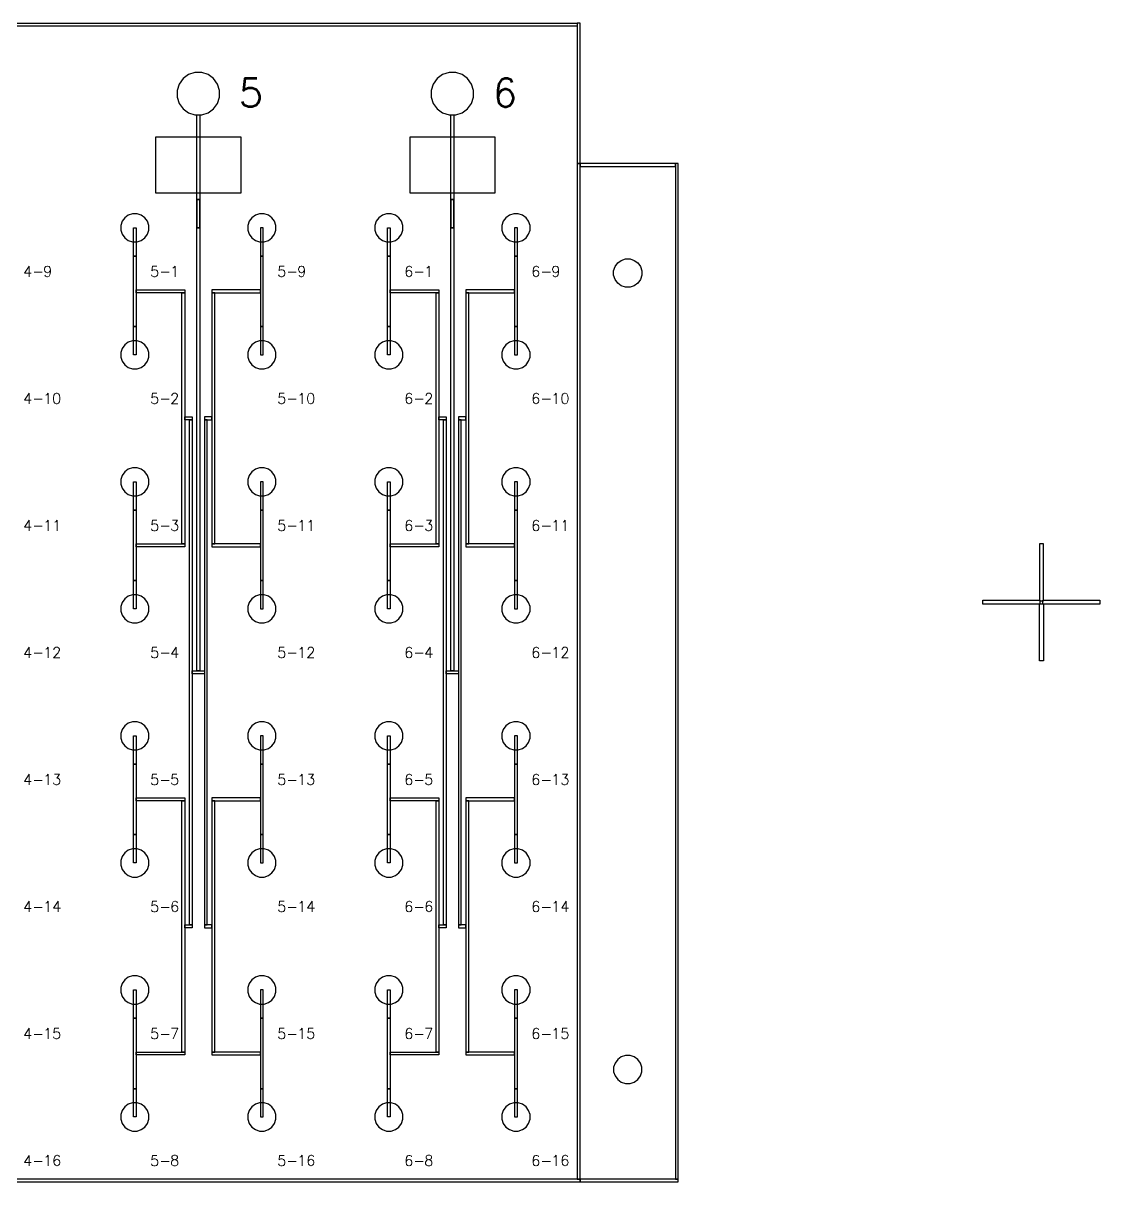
# Model space of a CAD drawing. Extents: x -305705 to -214839, y 144635 to 208244.
# Drawn here: x -252976 to -214839, y 167194 to 208244 of the extents above; entities that cross this region are included whole.
import ezdxf

# ---------------------------------------------------------------- set-up
doc = ezdxf.new("R2010")
doc.units = 13
doc.header["$MEASUREMENT"] = 0
doc.layers.add('100 um', color=5, linetype='Continuous')
doc.layers.add('300 um', color=1, linetype='Continuous')
doc.styles.get("Standard").update_dxf_attribs({"font": 'txt.shx'})

msp = doc.modelspace()

# ---------------------------------------------------------------- linework, layer by layer
at = {"layer": '100 um'}
for points in [[(-287197, 208244), (-233347, 208244), (-233347, 208144), (-287197, 208144)], [(-233247, 208244), (-233347, 208244), (-233347, 203269), (-233247, 203269)], [(-247522, 205626), (-247449, 205400), (-247309, 205207), (-247117, 205068), (-246891, 204994), (-246653, 204994), (-246427, 205068), (-246235, 205207), (-246095, 205400), (-246022, 205626), (-246022, 205863), (-246095, 206089), (-246235, 206281), (-246427, 206421), (-246653, 206494), (-246891, 206494), (-247117, 206421), (-247309, 206281), (-247449, 206089), (-247522, 205863)], [(-238522, 205626), (-238449, 205400), (-238309, 205207), (-238117, 205068), (-237891, 204994), (-237653, 204994), (-237427, 205068), (-237235, 205207), (-237095, 205400), (-237022, 205626), (-237022, 205863), (-237095, 206089), (-237235, 206281), (-237427, 206421), (-237653, 206494), (-237891, 206494), (-238117, 206421), (-238309, 206281), (-238449, 206089), (-238522, 205863)], [(-246822, 204994), (-246722, 204994), (-246722, 201994), (-246822, 201994)], [(-237822, 204994), (-237722, 204994), (-237722, 201994), (-237822, 201994)], [(-233347, 167294), (-233247, 167294), (-233247, 203269), (-233347, 203269)], [(-229872, 203269), (-233247, 203269), (-233247, 203169), (-229872, 203169)], [(-229872, 167294), (-229772, 167294), (-229772, 203269), (-229872, 203269)], [(-246822, 201994), (-246722, 201994), (-246722, 200994), (-246822, 200994)], [(-246722, 201994), (-246822, 201994), (-246822, 200994), (-246722, 200994)], [(-237822, 201994), (-237722, 201994), (-237722, 200994), (-237822, 200994)], [(-237722, 201994), (-237822, 201994), (-237822, 200994), (-237722, 200994)], [(-249072, 199994), (-249072, 200994), (-248972, 200994), (-248972, 199994)], [(-246822, 200994), (-246722, 200994), (-246722, 185294), (-246822, 185294)], [(-244472, 199994), (-244472, 200994), (-244572, 200994), (-244572, 199994)], [(-240072, 199994), (-240072, 200994), (-239972, 200994), (-239972, 199994)], [(-237822, 200994), (-237722, 200994), (-237722, 185294), (-237822, 185294)], [(-235472, 199994), (-235472, 200994), (-235572, 200994), (-235572, 199994)], [(-249072, 199994), (-248972, 199994), (-248972, 197494), (-249072, 197494)], [(-244472, 199994), (-244572, 199994), (-244572, 197494), (-244472, 197494)], [(-240072, 199994), (-239972, 199994), (-239972, 197494), (-240072, 197494)], [(-235472, 199994), (-235572, 199994), (-235572, 197494), (-235472, 197494)], [(-248972, 198794), (-247252, 198794), (-247252, 198694), (-248972, 198694)], [(-247352, 198694), (-247252, 198694), (-247252, 189794), (-247352, 189794)], [(-244572, 198794), (-246292, 198794), (-246292, 198694), (-244572, 198694)], [(-246192, 198694), (-246292, 198694), (-246292, 189794), (-246192, 189794)], [(-239972, 198794), (-238252, 198794), (-238252, 198694), (-239972, 198694)], [(-238352, 198694), (-238252, 198694), (-238252, 189794), (-238352, 189794)], [(-235572, 198794), (-237292, 198794), (-237292, 198694), (-235572, 198694)], [(-237192, 198694), (-237292, 198694), (-237292, 189794), (-237192, 189794)], [(-248972, 197494), (-248972, 196494), (-249072, 196494), (-249072, 197494)], [(-244572, 197494), (-244572, 196494), (-244472, 196494), (-244472, 197494)], [(-239972, 197494), (-239972, 196494), (-240072, 196494), (-240072, 197494)], [(-235572, 197494), (-235572, 196494), (-235472, 196494), (-235472, 197494)], [(-247252, 194294), (-246987, 194294), (-246987, 194194), (-247252, 194194)], [(-247087, 194194), (-246987, 194194), (-246987, 176294), (-247087, 176294)], [(-246292, 194294), (-246557, 194294), (-246557, 194194), (-246292, 194194)], [(-246457, 194194), (-246557, 194194), (-246557, 176294), (-246457, 176294)], [(-238252, 194294), (-237987, 194294), (-237987, 194194), (-238252, 194194)], [(-238087, 194194), (-237987, 194194), (-237987, 176294), (-238087, 176294)], [(-237292, 194294), (-237557, 194294), (-237557, 194194), (-237292, 194194)], [(-237457, 194194), (-237557, 194194), (-237557, 176294), (-237457, 176294)], [(-249072, 190994), (-249072, 191994), (-248972, 191994), (-248972, 190994)], [(-244472, 190994), (-244472, 191994), (-244572, 191994), (-244572, 190994)], [(-240072, 190994), (-240072, 191994), (-239972, 191994), (-239972, 190994)], [(-235472, 190994), (-235472, 191994), (-235572, 191994), (-235572, 190994)], [(-249072, 190994), (-248972, 190994), (-248972, 188494), (-249072, 188494)], [(-244472, 190994), (-244572, 190994), (-244572, 188494), (-244472, 188494)], [(-240072, 190994), (-239972, 190994), (-239972, 188494), (-240072, 188494)], [(-235472, 190994), (-235572, 190994), (-235572, 188494), (-235472, 188494)], [(-248972, 189794), (-247252, 189794), (-247252, 189694), (-248972, 189694)], [(-244572, 189794), (-246292, 189794), (-246292, 189694), (-244572, 189694)], [(-239972, 189794), (-238252, 189794), (-238252, 189694), (-239972, 189694)], [(-235572, 189794), (-237292, 189794), (-237292, 189694), (-235572, 189694)], [(-216839, 189798), (-216979, 189798), (-216979, 187778), (-216839, 187778)], [(-248972, 188494), (-248972, 187494), (-249072, 187494), (-249072, 188494)], [(-244572, 188494), (-244572, 187494), (-244472, 187494), (-244472, 188494)], [(-239972, 188494), (-239972, 187494), (-240072, 187494), (-240072, 188494)], [(-235572, 188494), (-235572, 187494), (-235472, 187494), (-235472, 188494)], [(-218979, 187798), (-216959, 187798), (-216959, 187658), (-218979, 187658)], [(-216839, 185658), (-216979, 185658), (-216979, 187678), (-216839, 187678)], [(-216859, 187798), (-214839, 187798), (-214839, 187658), (-216859, 187658)], [(-246987, 185294), (-246557, 185294), (-246557, 185194), (-246987, 185194)], [(-237987, 185294), (-237557, 185294), (-237557, 185194), (-237987, 185194)], [(-249072, 181994), (-249072, 182994), (-248972, 182994), (-248972, 181994)], [(-244472, 181994), (-244472, 182994), (-244572, 182994), (-244572, 181994)], [(-240072, 181994), (-240072, 182994), (-239972, 182994), (-239972, 181994)], [(-235472, 181994), (-235472, 182994), (-235572, 182994), (-235572, 181994)], [(-249072, 181994), (-248972, 181994), (-248972, 179494), (-249072, 179494)], [(-244472, 181994), (-244572, 181994), (-244572, 179494), (-244472, 179494)], [(-240072, 181994), (-239972, 181994), (-239972, 179494), (-240072, 179494)], [(-235472, 181994), (-235572, 181994), (-235572, 179494), (-235472, 179494)], [(-248972, 180794), (-247252, 180794), (-247252, 180694), (-248972, 180694)], [(-247352, 180694), (-247252, 180694), (-247252, 171794), (-247352, 171794)], [(-244572, 180794), (-246292, 180794), (-246292, 180694), (-244572, 180694)], [(-246192, 180694), (-246292, 180694), (-246292, 171794), (-246192, 171794)], [(-239972, 180794), (-238252, 180794), (-238252, 180694), (-239972, 180694)], [(-238352, 180694), (-238252, 180694), (-238252, 171794), (-238352, 171794)], [(-235572, 180794), (-237292, 180794), (-237292, 180694), (-235572, 180694)], [(-237192, 180694), (-237292, 180694), (-237292, 171794), (-237192, 171794)], [(-248972, 179494), (-248972, 178494), (-249072, 178494), (-249072, 179494)], [(-244572, 179494), (-244572, 178494), (-244472, 178494), (-244472, 179494)], [(-239972, 179494), (-239972, 178494), (-240072, 178494), (-240072, 179494)], [(-235572, 179494), (-235572, 178494), (-235472, 178494), (-235472, 179494)], [(-247252, 176294), (-246987, 176294), (-246987, 176194), (-247252, 176194)], [(-246292, 176294), (-246557, 176294), (-246557, 176194), (-246292, 176194)], [(-238252, 176294), (-237987, 176294), (-237987, 176194), (-238252, 176194)], [(-237292, 176294), (-237557, 176294), (-237557, 176194), (-237292, 176194)], [(-249072, 172994), (-249072, 173994), (-248972, 173994), (-248972, 172994)], [(-244472, 172994), (-244472, 173994), (-244572, 173994), (-244572, 172994)], [(-240072, 172994), (-240072, 173994), (-239972, 173994), (-239972, 172994)], [(-235472, 172994), (-235472, 173994), (-235572, 173994), (-235572, 172994)], [(-249072, 172994), (-248972, 172994), (-248972, 170494), (-249072, 170494)], [(-244472, 172994), (-244572, 172994), (-244572, 170494), (-244472, 170494)], [(-240072, 172994), (-239972, 172994), (-239972, 170494), (-240072, 170494)], [(-235472, 172994), (-235572, 172994), (-235572, 170494), (-235472, 170494)], [(-248972, 171794), (-247252, 171794), (-247252, 171694), (-248972, 171694)], [(-244572, 171794), (-246292, 171794), (-246292, 171694), (-244572, 171694)], [(-239972, 171794), (-238252, 171794), (-238252, 171694), (-239972, 171694)], [(-235572, 171794), (-237292, 171794), (-237292, 171694), (-235572, 171694)], [(-248972, 170494), (-248972, 169494), (-249072, 169494), (-249072, 170494)], [(-244572, 170494), (-244572, 169494), (-244472, 169494), (-244472, 170494)], [(-239972, 170494), (-239972, 169494), (-240072, 169494), (-240072, 170494)], [(-235572, 170494), (-235572, 169494), (-235472, 169494), (-235472, 170494)], [(-287297, 167194), (-233247, 167194), (-233247, 167294), (-287297, 167294)], [(-229772, 167294), (-233247, 167294), (-233247, 167194), (-229772, 167194)]]:
    msp.add_lwpolyline(points, close=True, dxfattribs=at)
at = {"layer": '300 um'}
for points in [[(-248272, 204219), (-245272, 204219), (-245272, 202219), (-248272, 202219)], [(-239272, 204219), (-236272, 204219), (-236272, 202219), (-239272, 202219)], [(-249101, 201494), (-249252, 201445), (-249380, 201352), (-249473, 201224), (-249522, 201074), (-249522, 200915), (-249473, 200765), (-249380, 200636), (-249252, 200543), (-249101, 200494), (-248943, 200494), (-248792, 200543), (-248664, 200636), (-248571, 200765), (-248522, 200915), (-248522, 201074), (-248571, 201224), (-248664, 201352), (-248792, 201445), (-248943, 201494)], [(-244601, 201494), (-244752, 201445), (-244880, 201352), (-244973, 201224), (-245022, 201074), (-245022, 200915), (-244973, 200765), (-244880, 200636), (-244752, 200543), (-244601, 200494), (-244443, 200494), (-244292, 200543), (-244164, 200636), (-244071, 200765), (-244022, 200915), (-244022, 201074), (-244071, 201224), (-244164, 201352), (-244292, 201445), (-244443, 201494)], [(-240101, 201494), (-240252, 201445), (-240380, 201352), (-240473, 201224), (-240522, 201074), (-240522, 200915), (-240473, 200765), (-240380, 200636), (-240252, 200543), (-240101, 200494), (-239943, 200494), (-239792, 200543), (-239664, 200636), (-239571, 200765), (-239522, 200915), (-239522, 201074), (-239571, 201224), (-239664, 201352), (-239792, 201445), (-239943, 201494)], [(-235601, 201494), (-235752, 201445), (-235880, 201352), (-235973, 201224), (-236022, 201074), (-236022, 200915), (-235973, 200765), (-235880, 200636), (-235752, 200543), (-235601, 200494), (-235443, 200494), (-235292, 200543), (-235164, 200636), (-235071, 200765), (-235022, 200915), (-235022, 201074), (-235071, 201224), (-235164, 201352), (-235292, 201445), (-235443, 201494)], [(-231639, 198890), (-231789, 198939), (-231917, 199032), (-232011, 199160), (-232060, 199311), (-232060, 199469), (-232011, 199620), (-231917, 199748), (-231789, 199841), (-231639, 199890), (-231480, 199890), (-231330, 199841), (-231202, 199748), (-231108, 199620), (-231060, 199469), (-231060, 199311), (-231108, 199160), (-231202, 199032), (-231330, 198939), (-231480, 198890)], [(-249101, 196994), (-249252, 196945), (-249380, 196852), (-249473, 196724), (-249522, 196574), (-249522, 196415), (-249473, 196265), (-249380, 196136), (-249252, 196043), (-249101, 195994), (-248943, 195994), (-248792, 196043), (-248664, 196136), (-248571, 196265), (-248522, 196415), (-248522, 196574), (-248571, 196724), (-248664, 196852), (-248792, 196945), (-248943, 196994)], [(-244601, 196994), (-244752, 196945), (-244880, 196852), (-244973, 196724), (-245022, 196574), (-245022, 196415), (-244973, 196265), (-244880, 196136), (-244752, 196043), (-244601, 195994), (-244443, 195994), (-244292, 196043), (-244164, 196136), (-244071, 196265), (-244022, 196415), (-244022, 196574), (-244071, 196724), (-244164, 196852), (-244292, 196945), (-244443, 196994)], [(-240101, 196994), (-240252, 196945), (-240380, 196852), (-240473, 196724), (-240522, 196574), (-240522, 196415), (-240473, 196265), (-240380, 196136), (-240252, 196043), (-240101, 195994), (-239943, 195994), (-239792, 196043), (-239664, 196136), (-239571, 196265), (-239522, 196415), (-239522, 196574), (-239571, 196724), (-239664, 196852), (-239792, 196945), (-239943, 196994)], [(-235601, 196994), (-235752, 196945), (-235880, 196852), (-235973, 196724), (-236022, 196574), (-236022, 196415), (-235973, 196265), (-235880, 196136), (-235752, 196043), (-235601, 195994), (-235443, 195994), (-235292, 196043), (-235164, 196136), (-235071, 196265), (-235022, 196415), (-235022, 196574), (-235071, 196724), (-235164, 196852), (-235292, 196945), (-235443, 196994)], [(-249101, 192494), (-249252, 192445), (-249380, 192352), (-249473, 192224), (-249522, 192074), (-249522, 191915), (-249473, 191765), (-249380, 191636), (-249252, 191543), (-249101, 191494), (-248943, 191494), (-248792, 191543), (-248664, 191636), (-248571, 191765), (-248522, 191915), (-248522, 192074), (-248571, 192224), (-248664, 192352), (-248792, 192445), (-248943, 192494)], [(-244601, 192494), (-244752, 192445), (-244880, 192352), (-244973, 192224), (-245022, 192074), (-245022, 191915), (-244973, 191765), (-244880, 191636), (-244752, 191543), (-244601, 191494), (-244443, 191494), (-244292, 191543), (-244164, 191636), (-244071, 191765), (-244022, 191915), (-244022, 192074), (-244071, 192224), (-244164, 192352), (-244292, 192445), (-244443, 192494)], [(-240101, 192494), (-240252, 192445), (-240380, 192352), (-240473, 192224), (-240522, 192074), (-240522, 191915), (-240473, 191765), (-240380, 191636), (-240252, 191543), (-240101, 191494), (-239943, 191494), (-239792, 191543), (-239664, 191636), (-239571, 191765), (-239522, 191915), (-239522, 192074), (-239571, 192224), (-239664, 192352), (-239792, 192445), (-239943, 192494)], [(-235601, 192494), (-235752, 192445), (-235880, 192352), (-235973, 192224), (-236022, 192074), (-236022, 191915), (-235973, 191765), (-235880, 191636), (-235752, 191543), (-235601, 191494), (-235443, 191494), (-235292, 191543), (-235164, 191636), (-235071, 191765), (-235022, 191915), (-235022, 192074), (-235071, 192224), (-235164, 192352), (-235292, 192445), (-235443, 192494)], [(-249101, 187994), (-249252, 187945), (-249380, 187852), (-249473, 187724), (-249522, 187574), (-249522, 187415), (-249473, 187265), (-249380, 187136), (-249252, 187043), (-249101, 186994), (-248943, 186994), (-248792, 187043), (-248664, 187136), (-248571, 187265), (-248522, 187415), (-248522, 187574), (-248571, 187724), (-248664, 187852), (-248792, 187945), (-248943, 187994)], [(-244601, 187994), (-244752, 187945), (-244880, 187852), (-244973, 187724), (-245022, 187574), (-245022, 187415), (-244973, 187265), (-244880, 187136), (-244752, 187043), (-244601, 186994), (-244443, 186994), (-244292, 187043), (-244164, 187136), (-244071, 187265), (-244022, 187415), (-244022, 187574), (-244071, 187724), (-244164, 187852), (-244292, 187945), (-244443, 187994)], [(-240101, 187994), (-240252, 187945), (-240380, 187852), (-240473, 187724), (-240522, 187574), (-240522, 187415), (-240473, 187265), (-240380, 187136), (-240252, 187043), (-240101, 186994), (-239943, 186994), (-239792, 187043), (-239664, 187136), (-239571, 187265), (-239522, 187415), (-239522, 187574), (-239571, 187724), (-239664, 187852), (-239792, 187945), (-239943, 187994)], [(-235601, 187994), (-235752, 187945), (-235880, 187852), (-235973, 187724), (-236022, 187574), (-236022, 187415), (-235973, 187265), (-235880, 187136), (-235752, 187043), (-235601, 186994), (-235443, 186994), (-235292, 187043), (-235164, 187136), (-235071, 187265), (-235022, 187415), (-235022, 187574), (-235071, 187724), (-235164, 187852), (-235292, 187945), (-235443, 187994)], [(-249101, 183494), (-249252, 183445), (-249380, 183352), (-249473, 183224), (-249522, 183074), (-249522, 182915), (-249473, 182765), (-249380, 182636), (-249252, 182543), (-249101, 182494), (-248943, 182494), (-248792, 182543), (-248664, 182636), (-248571, 182765), (-248522, 182915), (-248522, 183074), (-248571, 183224), (-248664, 183352), (-248792, 183445), (-248943, 183494)], [(-244601, 183494), (-244752, 183445), (-244880, 183352), (-244973, 183224), (-245022, 183074), (-245022, 182915), (-244973, 182765), (-244880, 182636), (-244752, 182543), (-244601, 182494), (-244443, 182494), (-244292, 182543), (-244164, 182636), (-244071, 182765), (-244022, 182915), (-244022, 183074), (-244071, 183224), (-244164, 183352), (-244292, 183445), (-244443, 183494)], [(-240101, 183494), (-240252, 183445), (-240380, 183352), (-240473, 183224), (-240522, 183074), (-240522, 182915), (-240473, 182765), (-240380, 182636), (-240252, 182543), (-240101, 182494), (-239943, 182494), (-239792, 182543), (-239664, 182636), (-239571, 182765), (-239522, 182915), (-239522, 183074), (-239571, 183224), (-239664, 183352), (-239792, 183445), (-239943, 183494)], [(-235601, 183494), (-235752, 183445), (-235880, 183352), (-235973, 183224), (-236022, 183074), (-236022, 182915), (-235973, 182765), (-235880, 182636), (-235752, 182543), (-235601, 182494), (-235443, 182494), (-235292, 182543), (-235164, 182636), (-235071, 182765), (-235022, 182915), (-235022, 183074), (-235071, 183224), (-235164, 183352), (-235292, 183445), (-235443, 183494)], [(-249101, 178994), (-249252, 178945), (-249380, 178852), (-249473, 178724), (-249522, 178574), (-249522, 178415), (-249473, 178265), (-249380, 178136), (-249252, 178043), (-249101, 177994), (-248943, 177994), (-248792, 178043), (-248664, 178136), (-248571, 178265), (-248522, 178415), (-248522, 178574), (-248571, 178724), (-248664, 178852), (-248792, 178945), (-248943, 178994)], [(-244601, 178994), (-244752, 178945), (-244880, 178852), (-244973, 178724), (-245022, 178574), (-245022, 178415), (-244973, 178265), (-244880, 178136), (-244752, 178043), (-244601, 177994), (-244443, 177994), (-244292, 178043), (-244164, 178136), (-244071, 178265), (-244022, 178415), (-244022, 178574), (-244071, 178724), (-244164, 178852), (-244292, 178945), (-244443, 178994)], [(-240101, 178994), (-240252, 178945), (-240380, 178852), (-240473, 178724), (-240522, 178574), (-240522, 178415), (-240473, 178265), (-240380, 178136), (-240252, 178043), (-240101, 177994), (-239943, 177994), (-239792, 178043), (-239664, 178136), (-239571, 178265), (-239522, 178415), (-239522, 178574), (-239571, 178724), (-239664, 178852), (-239792, 178945), (-239943, 178994)], [(-235601, 178994), (-235752, 178945), (-235880, 178852), (-235973, 178724), (-236022, 178574), (-236022, 178415), (-235973, 178265), (-235880, 178136), (-235752, 178043), (-235601, 177994), (-235443, 177994), (-235292, 178043), (-235164, 178136), (-235071, 178265), (-235022, 178415), (-235022, 178574), (-235071, 178724), (-235164, 178852), (-235292, 178945), (-235443, 178994)], [(-249101, 174494), (-249252, 174445), (-249380, 174352), (-249473, 174224), (-249522, 174074), (-249522, 173915), (-249473, 173765), (-249380, 173636), (-249252, 173543), (-249101, 173494), (-248943, 173494), (-248792, 173543), (-248664, 173636), (-248571, 173765), (-248522, 173915), (-248522, 174074), (-248571, 174224), (-248664, 174352), (-248792, 174445), (-248943, 174494)], [(-244601, 174494), (-244752, 174445), (-244880, 174352), (-244973, 174224), (-245022, 174074), (-245022, 173915), (-244973, 173765), (-244880, 173636), (-244752, 173543), (-244601, 173494), (-244443, 173494), (-244292, 173543), (-244164, 173636), (-244071, 173765), (-244022, 173915), (-244022, 174074), (-244071, 174224), (-244164, 174352), (-244292, 174445), (-244443, 174494)], [(-240101, 174494), (-240252, 174445), (-240380, 174352), (-240473, 174224), (-240522, 174074), (-240522, 173915), (-240473, 173765), (-240380, 173636), (-240252, 173543), (-240101, 173494), (-239943, 173494), (-239792, 173543), (-239664, 173636), (-239571, 173765), (-239522, 173915), (-239522, 174074), (-239571, 174224), (-239664, 174352), (-239792, 174445), (-239943, 174494)], [(-235601, 174494), (-235752, 174445), (-235880, 174352), (-235973, 174224), (-236022, 174074), (-236022, 173915), (-235973, 173765), (-235880, 173636), (-235752, 173543), (-235601, 173494), (-235443, 173494), (-235292, 173543), (-235164, 173636), (-235071, 173765), (-235022, 173915), (-235022, 174074), (-235071, 174224), (-235164, 174352), (-235292, 174445), (-235443, 174494)], [(-231639, 171674), (-231789, 171625), (-231917, 171532), (-232011, 171404), (-232060, 171253), (-232060, 171095), (-232011, 170944), (-231917, 170816), (-231789, 170723), (-231639, 170674), (-231480, 170674), (-231330, 170723), (-231202, 170816), (-231108, 170944), (-231060, 171095), (-231060, 171253), (-231108, 171404), (-231202, 171532), (-231330, 171625), (-231480, 171674)], [(-249101, 169994), (-249252, 169945), (-249380, 169852), (-249473, 169724), (-249522, 169574), (-249522, 169415), (-249473, 169265), (-249380, 169136), (-249252, 169043), (-249101, 168994), (-248943, 168994), (-248792, 169043), (-248664, 169136), (-248571, 169265), (-248522, 169415), (-248522, 169574), (-248571, 169724), (-248664, 169852), (-248792, 169945), (-248943, 169994)], [(-244601, 169994), (-244752, 169945), (-244880, 169852), (-244973, 169724), (-245022, 169574), (-245022, 169415), (-244973, 169265), (-244880, 169136), (-244752, 169043), (-244601, 168994), (-244443, 168994), (-244292, 169043), (-244164, 169136), (-244071, 169265), (-244022, 169415), (-244022, 169574), (-244071, 169724), (-244164, 169852), (-244292, 169945), (-244443, 169994)], [(-240101, 169994), (-240252, 169945), (-240380, 169852), (-240473, 169724), (-240522, 169574), (-240522, 169415), (-240473, 169265), (-240380, 169136), (-240252, 169043), (-240101, 168994), (-239943, 168994), (-239792, 169043), (-239664, 169136), (-239571, 169265), (-239522, 169415), (-239522, 169574), (-239571, 169724), (-239664, 169852), (-239792, 169945), (-239943, 169994)], [(-235601, 169994), (-235752, 169945), (-235880, 169852), (-235973, 169724), (-236022, 169574), (-236022, 169415), (-235973, 169265), (-235880, 169136), (-235752, 169043), (-235601, 168994), (-235443, 168994), (-235292, 169043), (-235164, 169136), (-235071, 169265), (-235022, 169415), (-235022, 169574), (-235071, 169724), (-235164, 169852), (-235292, 169945), (-235443, 169994)]]:
    msp.add_lwpolyline(points, close=True, dxfattribs=at)

# ---------------------------------------------------------------- texts
at = {"layer": '100 um'}
for s, insert, char_height, width, attachment_point in [('5', (-244910, 206282), 1000, 1347.53, 2), ('6', (-235910, 206282), 1000, 1347.53, 2), ('4-', (-252978, 199633), 375, 362.82, 1), ('9', (-252270, 199636), 375, 362.82, 1), ('5-', (-248478, 199633), 375, 362.82, 1), ('1', (-247770, 199636), 375, 362.82, 1), ('5-', (-243978, 199633), 375, 362.82, 1), ('9', (-243270, 199636), 375, 362.82, 1), ('6-', (-239478, 199633), 375, 362.82, 1), ('1', (-238770, 199636), 375, 362.82, 1), ('6-', (-234978, 199633), 375, 362.82, 1), ('9', (-234270, 199636), 375, 362.82, 1), ('4-', (-252978, 195133), 375, 362.82, 1), ('10', (-252270, 195136), 375, 362.82, 1), ('5-', (-248478, 195133), 375, 362.82, 1), ('2', (-247770, 195136), 375, 362.82, 1), ('5-', (-243978, 195133), 375, 362.82, 1), ('10', (-243270, 195136), 375, 362.82, 1), ('6-', (-239478, 195133), 375, 362.82, 1), ('2', (-238770, 195136), 375, 362.82, 1), ('6-', (-234978, 195133), 375, 362.82, 1), ('10', (-234270, 195136), 375, 362.82, 1), ('4-', (-252978, 190633), 375, 362.82, 1), ('11', (-252270, 190636), 375, 362.82, 1), ('5-', (-248478, 190633), 375, 362.82, 1), ('3', (-247770, 190636), 375, 362.82, 1), ('5-', (-243978, 190633), 375, 362.82, 1), ('11', (-243270, 190636), 375, 362.82, 1), ('6-', (-239478, 190633), 375, 362.82, 1), ('3', (-238770, 190636), 375, 362.82, 1), ('6-', (-234978, 190633), 375, 362.82, 1), ('11', (-234270, 190636), 375, 362.82, 1), ('4-', (-252978, 186133), 375, 362.82, 1), ('12', (-252270, 186136), 375, 362.82, 1), ('5-', (-248478, 186133), 375, 362.82, 1), ('4', (-247770, 186136), 375, 362.82, 1), ('5-', (-243978, 186133), 375, 362.82, 1), ('12', (-243270, 186136), 375, 362.82, 1), ('6-', (-239478, 186133), 375, 362.82, 1), ('4', (-238770, 186136), 375, 362.82, 1), ('6-', (-234978, 186133), 375, 362.82, 1), ('12', (-234270, 186136), 375, 362.82, 1), ('4-', (-252978, 181633), 375, 362.82, 1), ('13', (-252270, 181636), 375, 362.82, 1), ('5-', (-248478, 181633), 375, 362.82, 1), ('5', (-247770, 181636), 375, 362.82, 1), ('5-', (-243978, 181633), 375, 362.82, 1), ('13', (-243270, 181636), 375, 362.82, 1), ('6-', (-239478, 181633), 375, 362.82, 1), ('5', (-238770, 181636), 375, 362.82, 1), ('6-', (-234978, 181633), 375, 362.82, 1), ('13', (-234270, 181636), 375, 362.82, 1), ('4-', (-252978, 177133), 375, 362.82, 1), ('14', (-252270, 177136), 375, 362.82, 1), ('5-', (-248478, 177133), 375, 362.82, 1), ('6', (-247770, 177136), 375, 362.82, 1), ('5-', (-243978, 177133), 375, 362.82, 1), ('14', (-243270, 177136), 375, 362.82, 1), ('6-', (-239478, 177133), 375, 362.82, 1), ('6', (-238770, 177136), 375, 362.82, 1), ('6-', (-234978, 177133), 375, 362.82, 1), ('14', (-234270, 177136), 375, 362.82, 1), ('4-', (-252978, 172633), 375, 362.82, 1), ('15', (-252270, 172636), 375, 362.82, 1), ('5-', (-248478, 172633), 375, 362.82, 1), ('7', (-247770, 172636), 375, 362.82, 1), ('5-', (-243978, 172633), 375, 362.82, 1), ('15', (-243270, 172636), 375, 362.82, 1), ('6-', (-239478, 172633), 375, 362.82, 1), ('7', (-238770, 172636), 375, 362.82, 1), ('6-', (-234978, 172633), 375, 362.82, 1), ('15', (-234270, 172636), 375, 362.82, 1), ('4-', (-252978, 168133), 375, 362.82, 1), ('16', (-252270, 168136), 375, 362.82, 1), ('5-', (-248478, 168133), 375, 362.82, 1), ('8', (-247770, 168136), 375, 362.82, 1), ('5-', (-243978, 168133), 375, 362.82, 1), ('16', (-243270, 168136), 375, 362.82, 1), ('6-', (-239478, 168133), 375, 362.82, 1), ('8', (-238770, 168136), 375, 362.82, 1), ('6-', (-234978, 168133), 375, 362.82, 1), ('16', (-234270, 168136), 375, 362.82, 1)]:
    msp.add_mtext(s, dxfattribs=dict(at, insert=insert, char_height=char_height, width=width, attachment_point=attachment_point))

doc.saveas('drawing.dxf')
